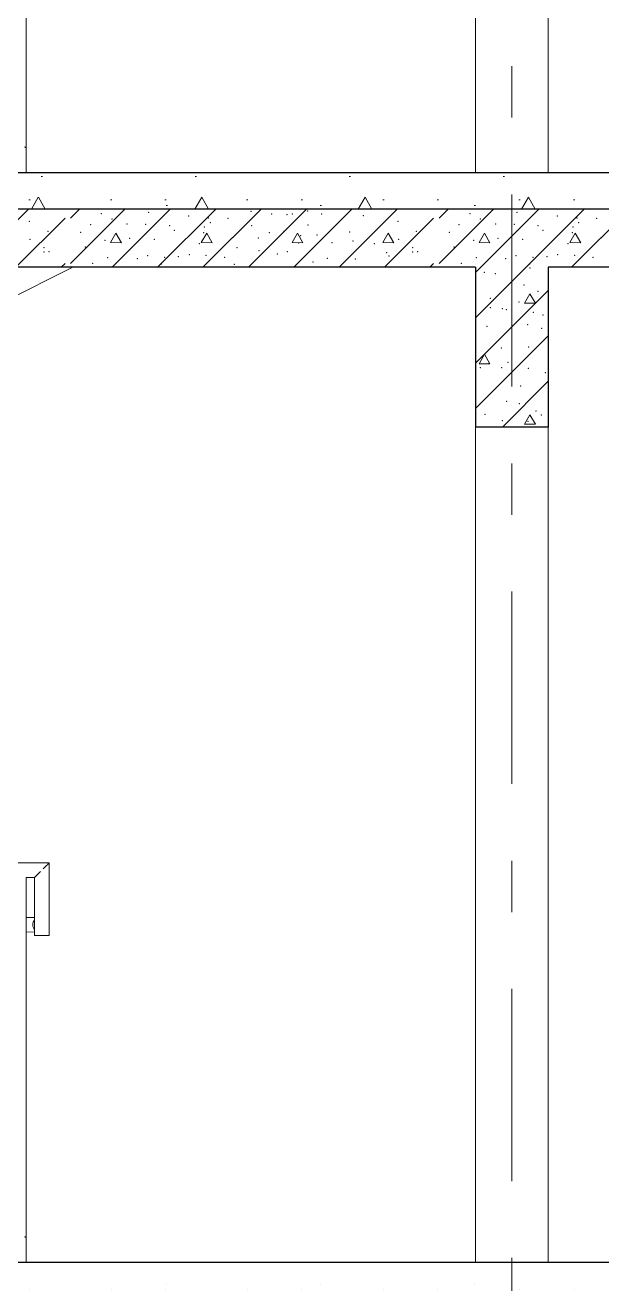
# Model space of a CAD drawing. Header units: millimetres. Extents: x 18162 to 7085488, y 72188 to 247925.
# Drawn here: x 3669488 to 3671077, y 119059 to 122524 of the extents above; entities that cross this region are included whole.
import ezdxf
from ezdxf.enums import TextEntityAlignment as Align

# ---------------------------------------------------------------- set-up
doc = ezdxf.new("R2010")
doc.units = ezdxf.units.MM
doc.header["$MEASUREMENT"] = 0
doc.linetypes.add('Dot & Dashed', pattern=[670.277762, 317.5, -176.388889, 0, -176.388874])
doc.linetypes.add('Double Dashed', pattern=[1093.611073, 529.166651, -211.666656, 141.111112, -211.666656])
for name, color, linetype in [('Archicad Doors', 7, 'Continuous'), ('Interior - Stair & Railing', 7, 'Continuous'), ('Structural - Bearing', 7, 'Continuous'), ('Structural - Grid', 7, 'Continuous'), ('Structural - Stair & Railing', 7, 'Continuous')]:
    doc.layers.add(name, color=color, linetype=linetype)
doc.styles.add('GENERATED_STYLE_3', font='', dxfattribs={"width": 0.8})
doc.styles.get('GENERATED_STYLE_3').set_extended_font_data('ISOCPEUR MON')
pattern_1 = [(0, (3761974.7, 95118), (0, 779.423), [48.75, -401.25]), (0, (3762199.7, 95507.7), (0, 779.423), [48.75, -401.25]), (60, (3761974.7, 95118), (-675, 389.7114), [48.75, -401.25]), (60, (3762424.7, 95118), (-675, 389.7114), [48.75, -401.25]), (120, (3762023.5, 95118), (675, 389.7114), [48.75, -401.25]), (120, (3762473.5, 95118), (675, 389.7114), [48.75, -401.25]), (0, (3761974.73, 95193), (0, 150), [0, -150, 0, -225]), (45, (3762049.73, 95193), (-106.06602, 106.06602), [0, -112.5, 0, -187.5])]

# ---------------------------------------------------------------- blocks, each defined once
blk = doc.blocks.new('*X856', base_point=(3761974.7, 95118))
at = {"layer": 'Structural - Bearing', "color": 7, "linetype": 'Continuous', "lineweight": 9}
for p, q in [((3670729.1, 121719), (3670868.1, 121858)), ((3670729.1, 121844), (3670743.1, 121858)), ((3670729.1, 121594), (3670929.1, 121794)), ((3670878.5, 121785.1), (3670863.6, 121759.1)), ((3670893.6, 121759.1), (3670878.5, 121785.1)), ((3670863.6, 121759.1), (3670893.6, 121759.1)), ((3670729.1, 121469), (3670929.1, 121669)), ((3670738.4, 121592.4), (3670753.5, 121618.5)), ((3670768.4, 121592.4), (3670738.4, 121592.4)), ((3670753.5, 121618.5), (3670768.4, 121592.4)), ((3670803.1, 121418), (3670929.1, 121544)), ((3670878.5, 121451.8), (3670863.6, 121425.7)), ((3670893.6, 121425.8), (3670878.5, 121451.8)), ((3670863.6, 121425.7), (3670893.6, 121425.8)), ((3670928.1, 121418), (3670929.1, 121419))]:
    blk.add_line(p, q, dxfattribs=at)
for p in [(3670753, 121844.1), (3670783.6, 121840.4), (3670878.9, 121855.9), (3670862.4, 121808.8), (3670769.5, 121772.1), (3670789.8, 121779.7), (3670901.2, 121791.8), (3670769.5, 121746.5), (3670802.4, 121743.6), (3670813.2, 121741.3), (3670848.4, 121762.2), (3670888.1, 121733.7), (3670760.7, 121695.7), (3670872, 121700.4), (3670914.2, 121726.2), (3670910.7, 121689.7), (3670799.5, 121636), (3670875.1, 121638.6), (3670764.7, 121592.2), (3670817.9, 121595.9), (3670741.6, 121581.9), (3670800.9, 121581.4), (3670874.2, 121579.4), (3670921.4, 121567.5), (3670852.8, 121530.9), (3670815, 121489.2), (3670754.5, 121453.1), (3670849.8, 121482.1), (3670895.7, 121462.2), (3670910.5, 121451.7), (3670802.9, 121436.1), (3670873.7, 121433.6)]:
    blk.add_point(p, dxfattribs=at)
blk = doc.blocks.new('*X885', base_point=(3761974.7, 95118))
at = {"layer": 'Structural - Bearing', "color": 7, "linetype": 'Continuous', "lineweight": 9}
for p, q in [((3669429.1, 121949.2), (3669497.8, 122018)), ((3669613.4, 121993.4), (3669638, 122018)), ((3669613.4, 121868.4), (3669763, 122018)), ((3669728, 121858), (3669888, 122018)), ((3669853, 121858), (3670013, 122018)), ((3669978, 121858), (3670138, 122018)), ((3670103, 121858), (3670263, 122018)), ((3670228, 121858), (3670388, 122018)), ((3670353, 121858), (3670513, 122018)), ((3670628.5, 121993.4), (3670653.1, 122018)), ((3670628.5, 121868.4), (3670778.1, 122018)), ((3670743.1, 121858), (3670903.1, 122018)), ((3670868.1, 121858), (3671028.1, 122018)), ((3670993.1, 121858), (3671153.1, 122018)), ((3669462.8, 121858), (3669598.3, 121993.4)), ((3670478, 121858), (3670613.4, 121993.4)), ((3669723.3, 121925.8), (3669738.4, 121951.8)), ((3669738.4, 121951.8), (3669753.3, 121925.7)), ((3669973.3, 121925.8), (3669988.4, 121951.8)), ((3669988.4, 121951.8), (3670003.3, 121925.7)), ((3670223.3, 121925.8), (3670238.4, 121951.8)), ((3670238.4, 121951.8), (3670253.3, 121925.7)), ((3670473.3, 121925.8), (3670488.4, 121951.8)), ((3670488.4, 121951.8), (3670503.3, 121925.7)), ((3670738.4, 121925.8), (3670753.5, 121951.8)), ((3670753.5, 121951.8), (3670768.4, 121925.7)), ((3670988.4, 121925.8), (3671003.5, 121951.8)), ((3671003.5, 121951.8), (3671018.4, 121925.7)), ((3669753.3, 121925.7), (3669723.3, 121925.8)), ((3670003.3, 121925.7), (3669973.3, 121925.8)), ((3670253.3, 121925.7), (3670223.3, 121925.8)), ((3670503.3, 121925.7), (3670473.3, 121925.8)), ((3670768.4, 121925.7), (3670738.4, 121925.8)), ((3671018.4, 121925.7), (3670988.4, 121925.8)), ((3669587.8, 121858), (3669598.3, 121868.4)), ((3670603, 121858), (3670613.4, 121868.4))]:
    blk.add_line(p, q, dxfattribs=at)
for p in [(3669828.2, 122009.5), (3670110.1, 122012.4), (3670266.4, 122012.5), (3670843.3, 122009.5), (3669500, 121984.7), (3669668.5, 121975.6), (3669698.1, 122005.6), (3669727.3, 121991.1), (3669768.8, 121977), (3669820.5, 121976.6), (3669886.2, 121972.7), (3669938.9, 121999.2), (3669992.8, 121994), (3669997.9, 121980.4), (3670046.9, 121992.4), (3670111.8, 121972.3), (3670166.8, 122004.3), (3670209.2, 122003.2), (3670224.6, 122004.8), (3670267.1, 121974), (3670304.6, 122004.3), (3670420.1, 122000.1), (3670515.2, 121984.7), (3670683.6, 121975.6), (3670713.2, 122005.6), (3670742.4, 121991.1), (3670783.9, 121977), (3670835.6, 121976.6), (3670901.3, 121972.7), (3670954, 121999.2), (3671008, 121994), (3671013, 121980.4), (3671062.1, 121992.4), (3669550.9, 121956.7), (3669641.4, 121954.1), (3669776, 121938), (3669899.1, 121959.3), (3669980.1, 121952.8), (3669982, 121969.3), (3670059.3, 121939.3), (3670130.8, 121938.7), (3670160.4, 121952.8), (3670201.6, 121956.7), (3670246.7, 121945.1), (3670291.8, 121947), (3670381.7, 121954.7), (3670566.1, 121956.7), (3670656.6, 121954.1), (3670791.1, 121938), (3670914.2, 121959.3), (3670995.2, 121952.8), (3670997.2, 121969.3), (3671074.4, 121939.3), (3669502, 121934.8), (3669540.2, 121912.1), (3669654.4, 121913.6), (3669708.4, 121932.2), (3669843.6, 121934.8), (3669968.1, 121922.9), (3670071.5, 121911.6), (3670132.5, 121903.5), (3670241.5, 121924.5), (3670333.5, 121925.8), (3670391.4, 121930.1), (3670449.7, 121922.7), (3670517.1, 121934.8), (3670555.3, 121912.1), (3670669.5, 121913.6), (3670723.5, 121932.2), (3670858.7, 121934.8), (3670983.2, 121922.9), (3669540.4, 121900.3), (3669554.1, 121901.3), (3669674.5, 121868.8), (3669715.9, 121884.3), (3669796.8, 121881.6), (3669825.6, 121889.7), (3669863, 121867.3), (3669872.3, 121885.8), (3669910.2, 121886.8), (3669940.2, 121892.3), (3669986.6, 121891), (3670037.6, 121885.5), (3670183.2, 121894.6), (3670210.8, 121900.7), (3670281, 121872.6), (3670320.5, 121882.7), (3670397.7, 121881.2), (3670483.6, 121898.1), (3670490.4, 121888.9), (3670555.5, 121900.3), (3670569.2, 121901.3), (3670689.6, 121868.8), (3670731.1, 121884.3), (3670812, 121881.6), (3670840.7, 121889.7), (3670878.2, 121867.3), (3670887.4, 121885.8), (3670925.3, 121886.8), (3670955.3, 121892.3), (3671001.7, 121891), (3671052.8, 121885.5), (3670064.2, 121866)]:
    blk.add_point(p, dxfattribs=at)
blk = doc.blocks.new('Standard grid marker[359]_3', base_point=(3670829.1, 147118))
at = {"layer": 'Structural - Grid', "color": 13, "linetype": 'Double Dashed', "lineweight": 13}
blk.add_line((3670829.1, 146118), (3670829.1, 88118), dxfattribs=at)
at = {"layer": 'Structural - Grid', "color": 13, "lineweight": 13, "style": 'GENERATED_STYLE_3'}
blk.add_attdef('AC_MarkerText_1', text='', height=250, rotation=360, dxfattribs=at).set_placement((3670829.1, 86943), align=Align.TOP_CENTER)

msp = doc.modelspace()

# ---------------------------------------------------------------- hatches: boundary and pattern name
at = {"layer": 'Structural - Bearing', "linetype": 'Continuous', "lineweight": 9}
h = msp.add_hatch(dxfattribs=at)
h.set_pattern_fill('Lightweight_Concrete_0003', style=0, pattern_type=2)
h.set_pattern_definition(pattern_1)
h.paths.add_polyline_path([(3669429.1, 122018), (3676379.1, 122018), (3676379.1, 122118), (3669429.1, 122118)])
h = msp.add_hatch(dxfattribs=at)
h.set_pattern_fill('Lightweight_Concrete_0003', style=0, pattern_type=2)
h.set_pattern_definition(pattern_1)
h.paths.add_polyline_path([(3669429.1, 119118), (3669429.1, 119018), (3676379.1, 119018), (3676379.1, 119118)])

# ---------------------------------------------------------------- linework, layer by layer
at = {"color": 8, "linetype": 'Dot & Dashed', "lineweight": 13}
for p, q in [((3658879.3, 122118), (3689916.5, 122118)), ((3658879.3, 119118), (3689916.5, 119118))]:
    msp.add_line(p, q, dxfattribs=at)
at = {"layer": 'Archicad Doors', "color": 7, "linetype": 'Continuous', "lineweight": 9}
for p, q in [((3670729.1, 122118), (3670729.1, 124418)), ((3670929.1, 124418), (3670929.1, 122118)), ((3670729.1, 119118), (3670729.1, 121418)), ((3670929.1, 121418), (3670929.1, 119118))]:
    msp.add_line(p, q, dxfattribs=at)
at = {"layer": 'Interior - Stair & Railing', "color": 7, "linetype": 'Continuous', "lineweight": 9}
for p, q in [((3669491.1, 122187), (3669491.1, 123178.1)), ((3669486.8, 122189.1), (3669488.2, 122188.4)), ((3669488.2, 122188.4), (3669489.4, 122187.8)), ((3669489.4, 122187.8), (3669490.3, 122187.4)), ((3669490.3, 122187.4), (3669490.9, 122187.1)), ((3669490.9, 122187.1), (3669491.1, 122187)), ((3669491.1, 122118), (3669491.1, 122187)), ((3669440.3, 120218.1), (3669554.1, 120218)), ((3669540.9, 120204.9), (3669537.5, 120201.5)), ((3669544.1, 120208), (3669540.9, 120204.9)), ((3669546.9, 120210.9), (3669544.1, 120208)), ((3669549.4, 120213.3), (3669546.9, 120210.9)), ((3669551.4, 120215.3), (3669549.4, 120213.3)), ((3669552.8, 120216.8), (3669551.4, 120215.3)), ((3669553.8, 120217.7), (3669552.8, 120216.8)), ((3669554.1, 120218), (3669553.8, 120217.7)), ((3669554.1, 120218), (3669554.1, 120018)), ((3669491.1, 120178.1), (3669514.1, 120178.1)), ((3669491.1, 119187), (3669491.1, 120178.1)), ((3669514.4, 120178.4), (3669514.1, 120178.1)), ((3669514.1, 120178.1), (3669514.1, 120061.2)), ((3669515.3, 120179.3), (3669514.4, 120178.4)), ((3669516.7, 120180.7), (3669515.3, 120179.3)), ((3669518.7, 120182.7), (3669516.7, 120180.7)), ((3669521.2, 120185.2), (3669518.7, 120182.7)), ((3669524.1, 120188), (3669521.2, 120185.2)), ((3669527.2, 120191.2), (3669524.1, 120188)), ((3669530.6, 120194.6), (3669527.2, 120191.2)), ((3669491.1, 120067.9), (3669514.1, 120068)), ((3669509.4, 120051.5), (3669509.1, 120048)), ((3669509.1, 120048), (3669509.4, 120044.5)), ((3669510.3, 120054.8), (3669509.4, 120051.5)), ((3669509.4, 120044.5), (3669510.3, 120041.2)), ((3669511.7, 120058), (3669510.3, 120054.8)), ((3669510.3, 120041.2), (3669511.7, 120038)), ((3669513.7, 120060.9), (3669511.7, 120058)), ((3669511.7, 120038), (3669513.7, 120035.2)), ((3669514.1, 120061.2), (3669513.7, 120060.9)), ((3669513.7, 120035.2), (3669514.1, 120034.8)), ((3669514.1, 120061.2), (3669514.1, 120034.8)), ((3669514.1, 120034.8), (3669514.1, 120018)), ((3669491.1, 120027.9), (3669514.1, 120028)), ((3669514.4, 120018), (3669514.1, 120018)), ((3669515.3, 120018), (3669514.4, 120018)), ((3669516.7, 120018), (3669515.3, 120018)), ((3669518.7, 120018), (3669516.7, 120018)), ((3669521.2, 120018), (3669518.7, 120018)), ((3669524.1, 120018), (3669521.2, 120018)), ((3669527.2, 120018), (3669524.1, 120018)), ((3669530.6, 120018), (3669527.2, 120018)), ((3669534.1, 120018), (3669530.6, 120018)), ((3669537.5, 120018), (3669534.1, 120018)), ((3669540.9, 120018), (3669537.5, 120018)), ((3669544.1, 120018), (3669540.9, 120018)), ((3669546.9, 120018), (3669544.1, 120018)), ((3669549.4, 120018), (3669546.9, 120018)), ((3669551.4, 120018), (3669549.4, 120018)), ((3669552.8, 120018), (3669551.4, 120018)), ((3669553.8, 120018), (3669552.8, 120018)), ((3669554.1, 120018), (3669553.8, 120018)), ((3669486.8, 119189.1), (3669488.2, 119188.4)), ((3669488.2, 119188.4), (3669489.4, 119187.8)), ((3669489.4, 119187.8), (3669490.3, 119187.4)), ((3669490.3, 119187.4), (3669490.9, 119187.1)), ((3669490.9, 119187.1), (3669491.1, 119187)), ((3669491.1, 119118), (3669491.1, 119187))]:
    msp.add_line(p, q, dxfattribs=at)
at = {"layer": 'Structural - Bearing', "color": 7, "linetype": 'Continuous', "lineweight": 25}
for p, q in [((3676379.1, 122018), (3669429.1, 122018)), ((3670729.1, 121858), (3669429.1, 121858)), ((3670729.1, 121858), (3670729.1, 121418)), ((3670929.1, 121858), (3670929.1, 121418)), ((3671829.1, 121858), (3670929.1, 121858)), ((3670929.1, 121418), (3670729.1, 121418))]:
    msp.add_line(p, q, dxfattribs=at)
at = {"layer": 'Structural - Bearing', "color": 7, "linetype": 'Continuous', "lineweight": 25, "flags": 128}
for points in [[(3676379.1, 122118), (3671869.1, 122118), (3671829.1, 122118), (3669429.1, 122118)], [(3676379.1, 119118), (3671869.1, 119118), (3671829.1, 119118), (3669429.1, 119118)]]:
    msp.add_lwpolyline(points, dxfattribs=at)
at = {"layer": 'Structural - Stair & Railing', "color": 7, "linetype": 'Continuous', "lineweight": 9}
msp.add_line((3669619.6, 121858), (3669429.1, 121762.8), dxfattribs=at)

# ---------------------------------------------------------------- block references
at = {"layer": 'Structural - Bearing', "lineweight": 0}
for name in ['*X885', '*X856']:
    msp.add_blockref(name, (3761974.7, 95118), dxfattribs=at)
at = {"layer": 'Structural - Grid', "color": 13, "linetype": 'Continuous', "lineweight": 13}
msp.add_blockref('Standard grid marker[359]_3', (3670829.1, 147118), dxfattribs=at)

doc.saveas('drawing.dxf')
